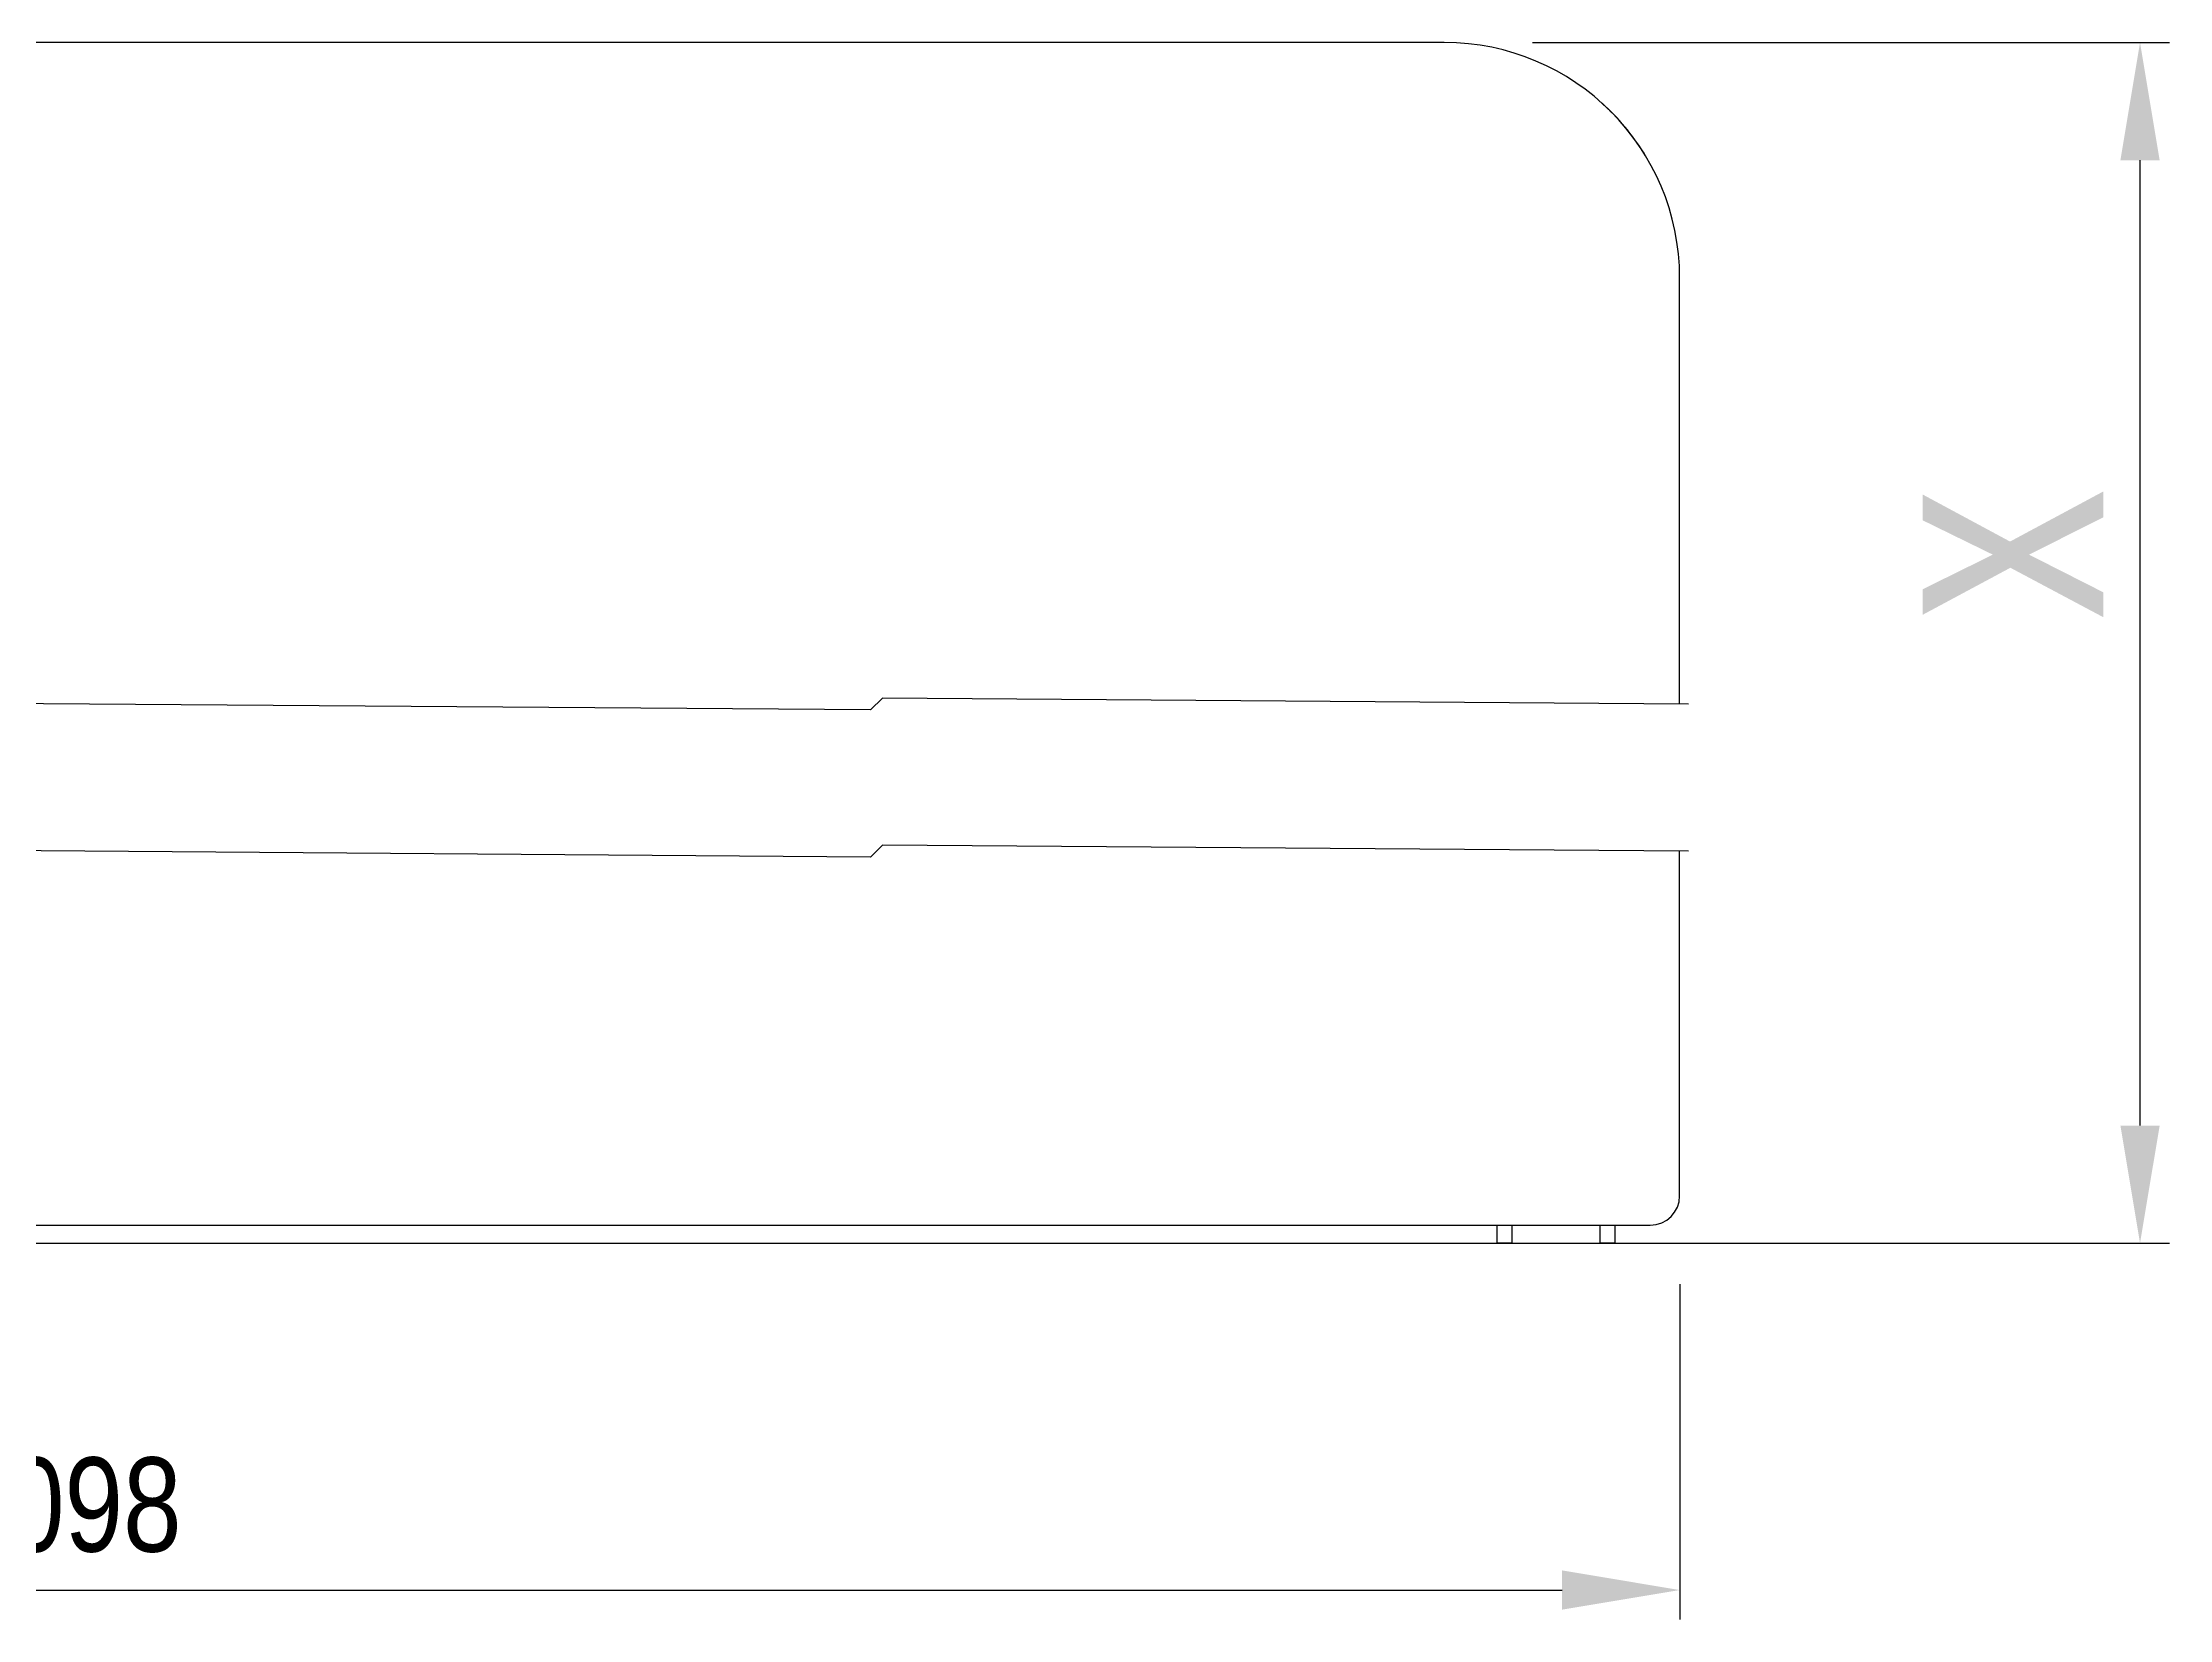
# Model space of a CAD drawing. Header units: millimetres. Extents: x 11004 to 16944, y 3285 to 7490.
# Drawn here: x 12319 to 13042, y 5883 to 6419 of the extents above; entities that cross this region are included whole.
import ezdxf

# ---------------------------------------------------------------- set-up
doc = ezdxf.new("R2010")
doc.units = ezdxf.units.MM
doc.header["$LTSCALE"] = 0.3
doc.styles.add('SEACAD_Arial', font='arial.ttf', dxfattribs={"width": 0.8})
doc.dimstyles.new('ISO-25', dxfattribs={"dimtxt": 1.6, "dimasz": 2, "dimexe": 0.5, "dimexo": 1.5, "dimtad": 1, "dimdec": 0, "dimtxsty": 'SEACAD_Arial', "dimcen": 2, "dimadec": 0, "dimazin": 0, "dimtfac": 1, "dimtdec": 0, "dimtmove": 0, "dimatfit": 3, "dimfxl": 1, "dimarcsym": 0})

# ---------------------------------------------------------------- blocks, each defined once
blk = doc.blocks.new('*D135')
at = {"color": 0, "lineweight": -2, "transparency": 16777216}
for p, q in [((11777.88, 5996.56), (11777.88, 5882.53)), ((12875.91, 5996.56), (12875.91, 5882.53)), ((11817.88, 5892.53), (12835.91, 5892.53))]:
    blk.add_line(p, q, dxfattribs=at)
at = {"color": 0, "transparency": 16777216}
for points in [[(11817.88, 5899.2), (11817.88, 5885.86), (11777.88, 5892.53)], [(12835.91, 5899.2), (12835.91, 5885.86), (12875.91, 5892.53)]]:
    blk.add_solid(points, dxfattribs=at)
at = {"layer": 'Defpoints', "color": 0, "transparency": 16777216}
for p in [(11777.88, 6026.56), (12875.91, 6026.56), (12875.91, 5892.53)]:
    blk.add_point(p, dxfattribs=at)
at = {"color": 0, "transparency": 16777216, "insert": (12326.9, 5921.37), "char_height": 32, "attachment_point": 5, "style": 'SEACAD_Arial'}
blk.add_mtext('1098', dxfattribs=at)
blk = doc.blocks.new('*D136')
at = {"color": 0, "lineweight": -2, "transparency": 16777216}
for p, q in [((12825.88, 6418.58), (13042.37, 6418.58)), ((13032.37, 6050.44), (13032.37, 6378.58)), ((12883.88, 6010.44), (13042.37, 6010.44))]:
    blk.add_line(p, q, dxfattribs=at)
at = {"color": 0, "transparency": 16777216}
for points in [[(13025.7, 6378.58), (13039.04, 6378.58), (13032.37, 6418.58)], [(13025.7, 6050.44), (13039.04, 6050.44), (13032.37, 6010.44)]]:
    blk.add_solid(points, dxfattribs=at)
at = {"layer": 'Defpoints', "color": 0, "transparency": 16777216}
for p in [(12795.88, 6418.58), (13032.37, 6418.58), (12853.88, 6010.44)]:
    blk.add_point(p, dxfattribs=at)
at = {"color": 0, "transparency": 16777216, "insert": (12979.87, 6244.58), "char_height": 32, "width": 33.2834, "attachment_point": 5, "rotation": 90, "style": 'SEACAD_Arial'}
blk.add_mtext('{\\H2.5x;x}', dxfattribs=at)

msp = doc.modelspace()

# ---------------------------------------------------------------- linework, layer by layer
for p, q in [((12795.88, 6418.58), (11857.88, 6418.58)), ((12863.96, 6380.58), (12863.79, 6380.94)), ((12875.88, 6193.73), (12875.88, 6338.58)), ((12600.88, 6191.71), (12052.88, 6195.71)), ((12604.88, 6195.71), (12600.88, 6191.71)), ((12878.88, 6193.71), (12604.88, 6195.71)), ((12600.88, 6141.71), (12052.88, 6145.71)), ((12604.88, 6145.71), (12600.88, 6141.71)), ((12878.88, 6143.71), (12604.88, 6145.71)), ((12875.88, 6026.56), (12875.88, 6143.73)), ((11787.88, 6016.56), (12865.88, 6016.56)), ((12813.88, 6010.45), (12813.88, 6016.56)), ((12818.88, 6016.56), (12818.88, 6010.45)), ((12848.88, 6010.45), (12848.88, 6016.56)), ((12853.88, 6016.56), (12853.88, 6010.45)), ((12818.88, 6010.45), (12813.88, 6010.45)), ((12818.88, 6010.45), (12848.88, 6010.45)), ((12853.88, 6010.45), (12848.88, 6010.45))]:
    msp.add_line(p, q)
at = {"color": 7, "linetype": 'Continuous'}
msp.add_line((12011.91, 6010.45), (12963.91, 6010.45), dxfattribs=at)
for centre, radius, start, end in [((12795.88, 6338.58), 80, 0.00002, 90), ((12795.98, 6338.48), 80, 32.05464, 48.00636), ((12865.88, 6026.56), 10, 270.00006, 359.99968)]:
    msp.add_arc(centre, radius, start, end)

# ---------------------------------------------------------------- dimensions: what is measured, and where the dimension line sits
dim = msp.add_linear_dim(base=(13032.37, 6418.58), p1=(12853.88, 6010.44), p2=(12795.88, 6418.58), angle=90, text='{\\H2.5x;x}', dimstyle='ISO-25')
dim.commit()
dim.dimension.update_dxf_attribs({"geometry": '*D136', "text_midpoint": (13032.37, 6244.58), "dimtype": 160})
dim = msp.add_linear_dim(base=(12875.91, 5892.53), p1=(11777.88, 6026.56), p2=(12875.91, 6026.56), dimstyle='ISO-25')
dim.commit()
dim.dimension.update_dxf_attribs({"geometry": '*D135', "text_midpoint": (12326.9, 5921.37)})

doc.saveas('drawing.dxf')
